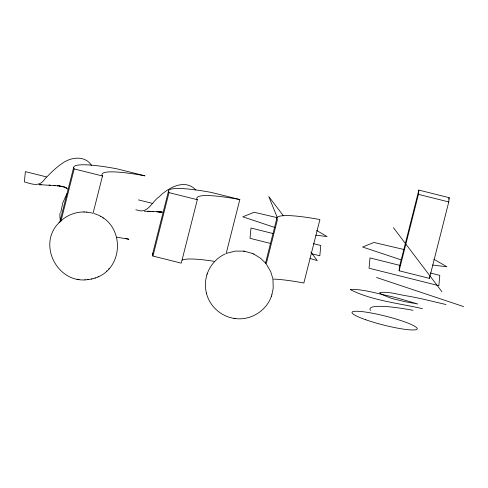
<?xml version="1.0" encoding="UTF-8"?>
<svg xmlns="http://www.w3.org/2000/svg" width="488" height="488" viewBox="0 0 488 488"><rect width="100%" height="100%" fill="white"/><g stroke="black" fill="none" stroke-linecap="round" stroke-linejoin="round"><path stroke-width="0.73" d="M206.912 274.805C205.07 280.771 204.905 287.249 206.479 293.294M271.846 294.85L273.201 288.158L272.993 279.813M399.117 270.773L399.526 266.497L418.856 190.094L449.173 197.677L448.771 201.947L429.434 278.349L399.117 270.773L418.448 194.364L418.856 190.094M429.434 278.349L429.568 276.928M60.719 212.731L62.769 202.862L67.039 193.529M59.658 222.735L73.706 167.225M60.921 221.284L74.176 168.915A73.859 10.022 14.2 0 1 116.681 168.763L144.991 175.839A73.859 10.022 14.2 0 0 102.486 175.997L74.176 168.915M92.97 213.616L102.486 175.997M152.488 254.37L168.537 190.936M239.828 199.549A73.859 10.022 14.2 0 0 197.323 199.708L181.268 263.142L152.958 256.06L169.007 192.626A73.859 10.022 14.2 0 1 211.511 192.467L239.828 199.549L226.115 253.73M265.356 263.788L276.928 218.057M266.204 263.984L277.404 219.728A73.859 10.022 14.2 0 1 319.908 219.569L303.859 283.003A73.859 10.022 14.2 0 0 272.426 279.044M448.801 199.147L449.173 197.677M207.4 273.347C210.413 264.844 216.977 257.695 225.188 253.955M234.948 318.511C250.314 320.811 266.375 311.051 271.358 296.314M206.875 274.909L207.437 273.237M271.322 296.417L271.883 294.746M91.476 279.026C124.904 272.158 126.343 223.053 94.202 213.616M59.359 222.412C37.338 243.341 56.388 281.991 85.211 279.874M106.451 271.267L106.768 270.956M108.745 268.979L109.08 268.65M59.024 222.735C65.447 215.824 74.847 211.792 84.29 211.981M95.014 278.02L95.41 277.861M97.948 276.812L98.405 276.629M226.883 253.223L235.271 251.094L243.817 251.143M88.779 279.539L84.814 279.905M91.97 278.929L87.852 279.654M157.795 211.713L144.344 211.213M38.942 184.793L41.218 184.69L39.699 184.586M157.709 211.798L158.326 211.78L156.587 211.67L162.742 212.152M86.589 212.085L92.25 213.049M83.79 211.957L86.925 212.103M315.797 235.198L327.106 236.558L316.675 230.513M432.569 265.045L446.898 266.771L433.856 259.213M244.604 251.253L252.674 253.553M234.161 318.402C220.972 316.48 209.474 306.098 206.418 293.075M243.561 251.106L244.793 251.283M233.965 318.371L235.198 318.548M67.942 189.063L63.708 186.831L64.507 187.075L59.005 185.898L39.662 184.665M77.031 279.203L79.062 279.557M422.407 308.678C398.409 303.06 372.381 300.773 350.268 289.604L350.421 289.335C364.085 289.256 377.535 293.703 390.876 296.436A84.107 11.413 14.2 0 1 398.952 298.467L417.74 303.987L405.119 301.7L394.286 299.113A15.86 2.153 14.2 0 1 390.193 297.875L381.707 294.429L379.884 293.129L379.835 292.495C389.576 291.354 399.483 295.008 409.145 296.259A134.499 18.251 14.2 0 1 421.998 298.882L446.008 304.53M61.427 186.294L60.597 186.129L62.183 186.459M277.623 217.758L254.138 212.256L242.804 216.812L275.012 227.542M404.021 249.52L373.93 242.469L362.59 247.026L401.246 259.903M135.829 209.785L138.293 210.352A17.354 17.239 3.7 0 1 139.379 210.657C148.315 212.774 152.713 200.867 159.192 196.792C168.201 187.648 185.135 178.303 195.853 190.027M418.448 194.364L448.771 201.947M169.007 192.626L197.323 199.708M46.439 176.894L25.376 171.63L24.4 181.92C32.464 184.165 39.418 187.368 45.036 178.767C50.246 173.423 55.473 167.994 61.689 163.791C70.235 157.099 84.949 154.934 91.531 165.426M138.439 199.897L152.897 203.508M273.042 233.551L250.997 228.036L250.021 238.327L270.596 243.469M313.455 243.652L320.799 245.488L319.823 255.779L311.74 253.76M400.136 265.454L370.008 257.92L369.032 268.211L438.834 285.663L439.81 275.372L430.257 272.987M125.312 238.364L128.942 239.273A73.859 10.022 14.2 0 0 116.602 237.205M309.965 258.475L317.279 260.58L310.874 252.119M376.51 277.489L463.6 306.58M253.742 254.034L260.458 258.17L265.387 262.953M252.766 253.595L253.974 254.138M100.382 216.257L100.711 216.465M102.864 217.819L103.303 218.087M393.413 227.676L441.933 291.745M283.412 215.855L268.766 196.511L277.361 217.776M266.539 264.404L270.718 271.682L272.707 278.19M60.231 219.685A35.978 15.592 -62.6 0 1 59.963 213.36M182.079 260.135A73.859 10.022 14.2 0 1 214.122 261.324M152.958 256.06A73.859 10.022 14.2 0 1 152.897 253.662M370.483 310.447A73.859 10.022 14.2 0 1 412.988 310.289M149.987 211.347L147.663 211.28L149.987 211.347M54.845 185.55L53.948 185.416L55.748 185.55L54.845 185.55M153.336 211.426L152.152 211.511L153.336 211.426M159.399 211.89L159.979 211.902L158.283 211.829L159.399 211.89M161.632 212.073L161.052 212.042L161.632 212.073M58.231 185.818L57.364 185.763L58.231 185.818M160.515 211.975L159.924 211.92L160.485 211.993M59.859 186.019L59.03 185.928L59.817 186.038M50.203 185.257L49.093 185.111L50.142 185.281M66.636 188.106L65.904 187.703L66.606 188.106M365.799 319.78A33.617 4.563 14.2 0 0 417.094 329.095A33.617 4.563 14.2 0 0 370.971 312.948A33.617 4.563 14.2 0 0 365.799 319.78"/></g></svg>
